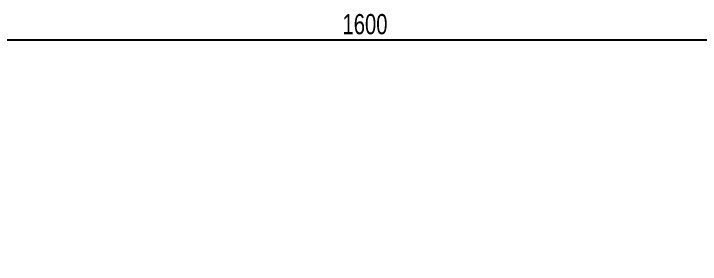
# Model space of a CAD drawing. Header units: millimetres. Extents: x -438 to 5180, y -570 to 658.
# Drawn here: x 241 to 921, y 289 to 537 of the extents above; entities that cross this region are included whole.
import ezdxf

# ---------------------------------------------------------------- set-up
doc = ezdxf.new("R2010")
doc.units = ezdxf.units.MM
doc.layers.add('FORMAT', color=7, linetype='Continuous')
doc.styles.add('SLDTEXTSTYLE0', font='TXT', dxfattribs={"width": 0.75})
doc.dimstyles.new('SLDDIMSTYLE0', dxfattribs={"dimtxt": 20, "dimasz": 10, "dimexe": 0, "dimexo": 0.0625, "dimgap": 5, "dimtad": 2, "dimdec": 1, "dimrnd": 1e-09, "dimzin": 12, "dimdsep": 46, "dimtxsty": 'SLDTEXTSTYLE0', "dimsah": 1, "dimcen": 0.09, "dimadec": 0, "dimazin": 3, "dimtfac": 1, "dimtofl": 0, "dimtmove": 0, "dimatfit": 3, "dimfxl": 0, "dimfrac": 2, "dimtolj": 1, "dimtzin": 12, "dimarcsym": 0})

# ---------------------------------------------------------------- blocks, each defined once
blk = doc.blocks.new('_D_3')
at = {"layer": 'FORMAT'}
for p, q in [((-203.42, 288.93), (-203.42, 511.86)), ((1396.58, 510.86), (-203.42, 510.86)), ((1396.58, 288.93), (1396.58, 511.86))]:
    blk.add_line(p, q, dxfattribs=at)
for points in [[(-203.42, 510.86), (-193.42, 509.32), (-193.42, 512.4)], [(1396.58, 510.86), (1386.58, 512.4), (1386.58, 509.32)]]:
    blk.add_solid(points, dxfattribs=at)
at = {"layer": 'FORMAT', "insert": (567.02, 536.64), "char_height": 20, "attachment_point": 1, "style": 'SLDTEXTSTYLE0'}
blk.add_mtext('1600', dxfattribs=at)

msp = doc.modelspace()

# ---------------------------------------------------------------- dimensions: what is measured, and where the dimension line sits
at = {"layer": 'FORMAT'}
dim = msp.add_linear_dim(base=(-203.42, 510.86), p1=(1396.58, 288.92), p2=(-203.42, 288.92), angle=0, dimstyle='SLDDIMSTYLE0', dxfattribs=at)
dim.commit()
dim.dimension.update_dxf_attribs({"geometry": '_D_3', "text_midpoint": (596.58, 510.86), "dimtype": 160})

doc.saveas('drawing.dxf')
